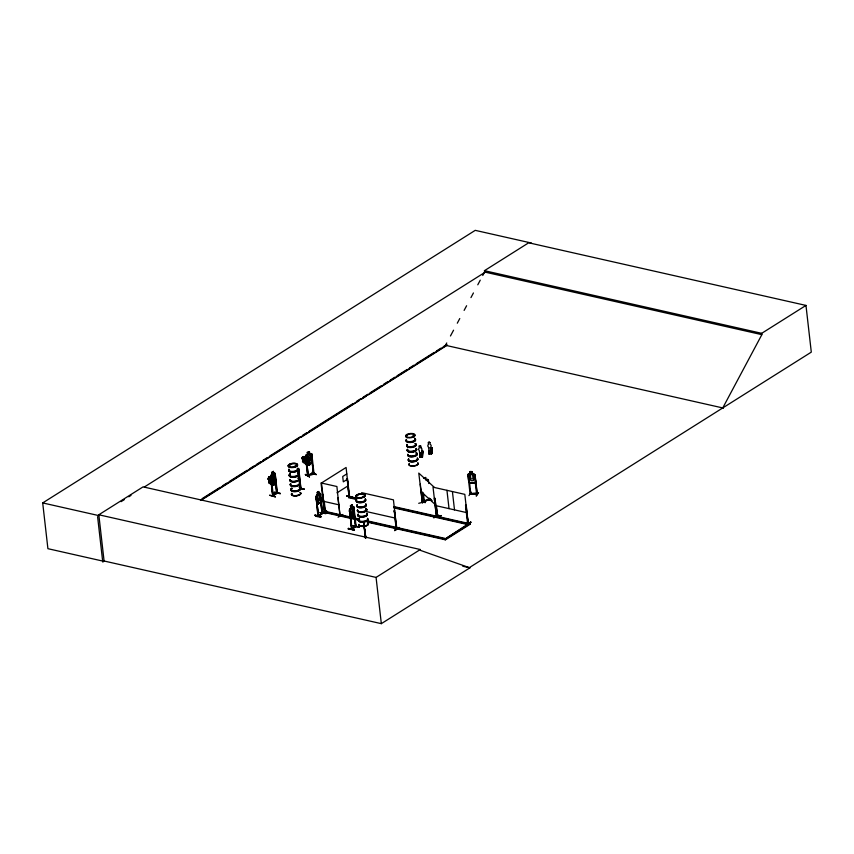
<?xml version="1.0" encoding="UTF-8"?>
<svg xmlns="http://www.w3.org/2000/svg" width="854" height="854" viewBox="0 0 854 854"><rect width="100%" height="100%" fill="white"/><g stroke="black" fill="none" stroke-linecap="round" stroke-linejoin="round"><path stroke-width="1.28" d="M289.762 464.608L289.655 465.11M290.179 464.811L289.431 465.035M295.527 466.124C295.676 465.366 295.943 467.277 295.196 466.006M295.217 466.103L295.943 466.423M296.317 466.028L295.783 466.562M357.623 495.576L356.993 495.566L357.431 495.106M357.185 495.448L357.698 495.533M363.078 496.985C361.925 497.092 363.121 495.8 363.975 496.761M363.174 496.932L363.665 496.836M406.856 435.124L407.604 435.049M407.433 435.177L407.486 435.294M412.482 436.383L413.731 436.266M413.261 436.095L413.784 436.565M269.298 480.033L269.266 481.464L271.625 483.193L273.088 482.798L273.931 480.685L273.376 478.816L271.017 477.098L270.142 477.92L268.871 476.991M419.133 446.13L419.314 448.03A1.687 1.527 5.1 0 0 419.239 450.453L420.253 456.314L421.929 456.132M420.787 455.726L421.086 456.036M428.324 442.639L428.505 444.539A1.687 1.527 5.1 0 0 428.43 446.962L429.445 452.823L431.473 452.716M430.235 452.556L430.224 451.883M326.644 510.468L322.086 513.649M418.716 503.305L425.708 501.522M420.638 453.848C420.403 460.263 418.866 457.029 420.083 452.855M420.264 452.663L419.848 457.296M420.638 452.823L420.04 457.392L420.478 452.823M421.929 456.175L421.609 450.218A1.687 1.527 5.1 0 0 420.979 447.891L420.99 447.848M420.712 456.922L420.563 455.588L421.332 455.524L421.481 456.869M420.841 456.025L420.937 455.438L421.129 456.004M421.332 455.524L420.563 455.641M422.356 457.093C420.627 458.15 421.502 450.624 423.082 451.499M421.705 457.242L422.271 451.563M422.089 457.221C423.765 440.653 422.036 461.865 422.282 456.207L419.762 456.41M422.527 457.178L422.869 451.318M429.359 450.304L428.921 453.933L429.316 450.666M429.231 453.538L429.018 452.342L429.231 453.538L431.345 453.367L431.281 452.737M429.904 453.485C428.804 451.574 431.419 451.627 430.672 453.378M430.128 452.577L430.224 451.958L430 452.503M431.398 448.072C429.925 456.933 432.305 454.531 432.049 447.677L429.541 447.88M430.96 453.752L431.58 447.87M428.879 453.912L431.75 453.698L431.782 448.04M431.398 453.72L432.049 447.677M431.718 453.698L432.06 447.827M354.442 512.955L354.196 515.453L350.77 517.652M299.423 474.92L299.274 477.482L298.847 468.857L298.163 468.387L297.139 469.113L298.046 469.401L298.526 473.607M316.674 502.419L317.432 504.426L320.965 502.184L320.474 493.559L318.937 493.729M275.693 482.094L272.063 484.314L275.693 482.094L275.276 473.479L274.582 473.009L273.558 473.735L273.408 471.387L271.882 472.369L272.074 474.578L271.07 475.283M314.955 515.133C328.993 516.83 315.137 518.015 314.987 515.079M320.762 516.937L314.987 515.389L321.019 516.787M321.851 511.45L327.861 513.062M354.41 530.024L348.229 528.872M348.218 528.936L348.411 528.402L354.218 530.206M275.415 496.847C271.156 495.747 264.687 493.793 275.426 496.868M422.335 501.789L422.677 502.718L422.41 501.789M437.184 515.805L437.034 515.581M437.622 516.403L436.383 505.675M312.148 462.484L307.109 464.16L312.148 462.484L311.934 453.944L309.671 453.848L309.415 451.595L307.291 452.321L307.589 454.595L306.095 455.065L302.508 461.043L302.69 462.099L307.216 465.003L309.308 465.441L312.425 460.498L311.198 458.705L306.618 455.769L304.697 457.488L305.935 456.901L309.095 458.929L309.778 460.84L308.54 462.804L306.522 462.985L303.373 460.968L303.469 459.559L302.508 461.043M430 451.99L430 452.001M309.458 476.852C302.668 472.614 304.835 474.643 309.426 476.596M305.593 474.568L309.511 476.927M475.731 480.77L475.144 483.022L469.583 482.862L468.6 480.599L468.013 474.557L468.6 473.746L467.992 474.589M433.779 517.908L438.625 515.005M422.111 499.985L425.111 502.632L422.175 500.028M422.089 499.697L425.111 502.632M428.324 442.692L429.071 442.009M468.953 495.64L471.13 492.16M356.107 526.619L353.876 506.902L353.193 506.433L349.329 509.774L351.72 529.416M349.788 508.674L351.688 529.405M318.35 515.111L318.126 516.147L315.937 496.43L317.421 494.679M273.184 495.128L272.81 496.046L270.643 476.329L271.038 475.23L274.636 473.116M271.102 475.24L270.206 477.93L268.861 476.895L267.964 479.158L269.362 480.044L268.732 481.624M308.283 474.931C298.686 477.482 324.573 470.01 308.187 475.005M313.365 473.18L314.048 472.935L313.226 473.052M308.241 475.486C304.793 475.891 315.745 474.877 314.048 472.935M268.925 476.906L267.964 479.158M272.255 485.072L268.775 482.67L272.234 485.157L273.771 485.371L275.885 480.055C273.942 477.269 269.448 472.305 271.999 480.065L272.97 481.389L274.39 480.503L274.465 474.023L273.6 473.628M322.342 513.51C321.029 513.606 323.025 511.439 322.652 513.275L320.421 493.623M325.267 511.61L324.99 511.792M325.534 512.176L325.064 512.464L325.459 511.471M349.275 496.516L349.692 497.135L348.795 497.701L349.628 496.558L356.107 498.031M349.713 496.953L348.987 497.188L347.364 478.592L349.66 496.953M351.933 528.541L351.357 529.416L355.83 526.523M275.159 473.532L277.411 493.228L272.586 495.993L273.12 495.683M443.247 346.713L445.5 345.294L446.738 342.966M450.464 335.985L453.57 330.178M457.296 323.196L459.772 318.542M464.117 310.397L466.604 305.743M470.949 297.608L473.436 292.954M477.781 284.809L480.258 280.155M482.745 275.5L484.602 272.02L484.453 270.686L528.722 242.782L805.973 305.422L811.3 352.136L469.241 567.696L469.881 567.846L420.446 550.371L420.339 549.517L143.088 486.865L98.818 514.77L104.124 561.388L47.909 548.684L42.7 502.921L475.24 230.345L531.455 243.048M722.751 407.945L761.853 334.661L761.704 333.327L805.973 305.422M350.855 508.066L350.193 509.294L350.674 513.5L351.624 514.823L353.022 513.927L353.556 511.642L353.076 507.436L352.254 507.169M317.485 494.722L316.813 495.95L317.293 500.156L318.254 501.479L319.663 500.593L320.218 498.309L318.681 491.477L317.101 492.416L318.521 503.743M306.319 462.131L305.561 456.132L306.18 455.161M295.174 466.209L295.495 465.889M412.397 436.533L413.688 436.64M413.614 436.415L413.176 436.213M304.75 457.616C303.255 454.221 299.786 459.569 303.512 459.58M301.825 458.491L303.063 456.538M312.297 460.487L309.244 465.323L307.216 464.907M467.907 474.557L470.116 494.22L477.279 494.402L475.037 474.728L474.109 473.906L468.622 473.853L470.298 473.863L469.956 471.536L472.326 471.611L472.561 473.895M468.771 475.795L468.045 475.891L468.771 475.795L470.864 494.22L469.988 493.548M470.042 471.621L470.276 473.906L469.177 474.621L469.657 478.827L471.045 480.663L473.255 480.727L474.237 478.955L473.756 474.749L472.486 473.97L472.326 471.611M474.536 475.966L475.187 475.988L474.536 475.966L476.607 494.423C479.521 491.37 461.982 494.968 476.5 493.793M470.725 493.569L470.084 493.398L470.298 494.071L477.301 494.263M470.789 494.22L470.864 493.441M476.617 494.402L476.564 493.58M476.233 495.95C480.14 489.94 478.464 493.078 476.297 495.886M419.186 445.991L420.744 446.055M424.289 500.412C425.132 501.853 422.751 500.092 424.257 500.551M423.723 501.234L430.64 499.505M309.351 451.691L309.65 453.976L310.803 454.36L311.283 458.566L310.418 460.733L308.443 461.406L307.173 459.964L306.618 455.769L307.664 454.648L307.333 452.342M419.688 457.402L419.816 455.833L420.083 456.452M339.967 515.923L336.903 486.513L321.008 482.926L324.552 512.24M318.489 515.229L318.2 515.432M317.955 516.062L322.492 513.19M318.563 515.891L316.29 497.508L317.912 516.104M299.007 477.012L300.309 488.808L300.821 488.488L298.686 470.212M300.96 488.595L298.783 468.846L298.142 468.472M272.65 495.96L271.316 484.207M272.938 495.993L271.732 483.94M277.016 492.758L277.091 493.431M422.655 502.675L421.129 489.417M437.536 515.752L437.024 515.741M289.752 464.779L290.147 464.8M412.706 436.341L413.4 436.426M363.174 496.387L363.42 496.74M350.802 508.023L350.482 505.749L352.029 504.81L352.286 507.062M350.535 505.792L351.997 504.917M350.941 508.813L352.339 507.916M351.421 513.019L352.809 512.122M350.023 515.805L350.738 517.748L354.303 515.517L353.876 506.902M316.503 497.551L315.873 497.765M319.94 495.181L320.357 494.914M346.948 478.848L347.567 478.635M346.607 496.217L352.819 497.348L346.863 496.057M322.129 513.083L318.051 515.485M322.652 513.265L318.254 516.094M325.844 513.713L319.652 512.464M353.385 508.493L354.004 508.279L353.385 508.493L355.734 526.854L353.802 508.226M349.937 510.863L349.318 511.087L349.937 510.863L352.072 529.138M353.044 525.861L359.278 527.025L353.289 525.701M355.371 526.352L351.282 528.754M355.712 526.16L356.15 526.576L351.613 529.437M355.574 526.395L351.816 528.615M359.256 526.993L353.097 525.776M396.779 529.266L396.171 529.149L394.313 510.745L396.993 529.181L396.171 529.138M394.847 510.863L394.153 510.841M434.996 498.32L434.302 498.298L436.543 516.499L437.152 516.617L436.319 516.606L436.992 516.734L434.996 498.32L436.917 516.755M396.096 528.466L396.587 528.615M394.591 530.302L399.192 527.409L394.633 530.345M399.523 527.804L394.633 530.686M436.245 515.923L437.077 515.955M465.537 505.365L466.241 505.376L468.227 523.801L467.586 523.694L465.537 505.365L466.241 505.376M467.512 523.171L468.152 523.128M465.974 524.826C480.898 516.2 455.716 531.103 470.928 522.349M466.049 525.114L470.671 522.264M322.438 493.943L324.616 512.432L322.545 494.103M337.896 497.583L340.17 515.965M342.828 514.46L338.077 517.257M104.316 561.057L102.758 562.039L97.591 516.659M121.054 501.672L124.374 499.579M128.805 496.793L131.014 495.395M144.315 487.015L485.253 272.159M202.12 498.661L220.151 487.303M222.403 485.883L226.908 483.044M229.171 481.624L247.19 470.266M249.443 468.846L253.958 466.006M256.211 464.587L260.716 461.747M262.968 460.327L267.473 457.488M269.725 456.057L300.149 436.896M302.401 435.476L306.906 432.626M309.169 431.206L353.108 403.515M356.492 401.391L360.996 398.551M363.249 397.131L367.754 394.292M370.006 392.872L381.279 385.773M383.531 384.343L388.036 381.503M390.289 380.083L394.794 377.244M397.046 375.824L407.187 369.44M409.44 368.021L413.955 365.181M416.208 363.761L434.238 352.392M436.49 350.973L440.995 348.133M200.519 500.23L446.151 345.443M201.448 500.06L298.516 438.892M300.779 437.461L359.47 400.483M361.722 399.053L366.238 396.213M368.49 394.794L447.496 345.005M297.203 469.124L298.217 468.494M300.309 488.808L300.971 488.563M300.32 488.371C310.504 489.918 297.662 488.605 300.736 487.815M317.229 492.47L318.638 491.584M346.799 473.927L342.7 476.511L343.308 481.848L347.407 479.265M316.396 495.331L319.908 493.11M317.571 495.48L318.98 494.583L319.46 498.789L318.051 499.675M317.378 504.308L320.965 502.184M337.01 492.811L348.176 485.766M359.619 519.104L325.94 511.493L325.043 512.058L358.723 519.67M322.78 494.082L325.107 512.624L325.94 511.493M98.818 514.77L376.07 577.411L420.339 549.517M446.514 538.148L467.746 524.772M367.786 521.719L445.372 539.248L469.956 523.758L470.02 524.324L445.436 539.813L367.85 522.285M104.081 561.003L381.332 623.655L469.946 567.814L462.74 566.234M271.198 477.45L270.569 477.664L271.198 477.45L273.291 495.8M274.892 475.134L276.728 493.431L277.24 493.1M280.304 493.441L274.636 492.288M277.369 492.48L276.728 493.431L275.436 481.624M272.992 495.042L272.511 495.32L276.675 492.95M276.877 492.993L273.066 495.203M280.315 493.804L274.39 492.331L280.272 493.42M430.021 499.686L429.797 498.885M349.318 497.177L346.094 467.469L321.51 482.958L324.819 512.411L324.05 501.373M322.406 513.222L320.656 497.53M351.709 529.138L350.033 513.435M298.473 470.522L300.512 488.851L300.95 487.858M422.057 457.232L420.072 457.37M429.242 453.901L429.722 453.869M305.561 456.132L307.686 475.817L308.369 475.561L306.832 463.743M313.386 473.703L313.92 472.849M313.429 473.159L313.407 473.842L314.112 473.628M355.712 526.843L353.588 508.536M277.112 493.153L275.404 477.439M430.555 498.843L430.501 499.558L430.427 498.896M311.069 453.495L306.095 455.065M307.75 475.785L305.497 457.402L306.084 457.2L308.273 475.635M311.251 455.438L311.977 455.321L311.251 455.438L313.503 473.821L311.39 455.524M306.212 457.285L305.497 457.402M312.137 472.401L316.343 474.6L312.479 472.241M305.636 456.217L306.639 455.876M413.421 436.575L412.834 436.81M436.405 515.827L436.629 516.499M396.352 528.37L396.768 529.299M396.331 529.032L394.313 510.745M423.531 478.037L425.804 477.418L425.997 479.767L427.213 480.215M424.032 478.357L425.399 477.994L425.484 478.742M426.061 479.67L427.502 479.243L428.43 479.852L425.965 479.734M420.296 484.143L422.356 502.771L418.78 473.095L434.013 487.058M441.155 515.688C419.282 520.396 455.919 512.154 434.078 517.396M423.851 501.351L423.595 500.593M396.736 529.277L393.427 499.846L361.648 492.662M465.697 505.258L468.28 523.651M365.277 537.988L363.623 521.879L365.683 537.817M364.477 527.601L364.743 529.96M364.775 529.629L365.811 538.201M364.786 530.868L364.936 532.693L364.861 529.683M363.196 496.996L363.58 496.42M429.156 452.908L429.274 453.88M429.103 453.132L431.612 452.94L431.526 452.14L431.558 453.517M419.912 456.623L422.42 456.431L422.324 455.63L422.154 456.858L420.029 457.029L419.965 456.388M477.215 494.423L474.963 474.749L472.508 473.938M346.639 496.131L352.851 497.391M303.939 489.096L300.245 488.328M469.935 471.579L472.305 471.643M469.657 482.756L475.102 482.916M429.071 442.062L429.936 442.564M312.18 472.315L316.065 474.643M468.077 523.139L467.48 523L467.864 523.566M468.152 523.812L464.811 494.359L433.031 487.175L436.426 516.638M350.482 505.749L351.88 517.076M350.738 517.748L350.065 515.763M322.022 513.478L320.154 495.224M318.649 515.848L316.738 501.426M354.453 530.099L348.421 528.391M484.453 270.686L761.704 333.327M484.602 272.02L761.853 334.661M445.5 345.294L723.402 408.084M435.113 505.483L466.892 512.667M393.673 506.518L469.956 523.758M349.692 497.135L356.171 498.597M395.028 507.383L433.885 516.158M436.479 516.745L453.325 520.556M455.908 521.132L470.02 524.324M348.731 497.124L356.502 498.885M394.068 507.372L467.907 524.057L467.971 524.623L394.132 507.949M348.795 497.701L356.566 499.462M300.277 487.986L303.896 489.182M315.937 496.43L316.685 502.483M323.1 501.234L338.985 504.821M366.27 511.535L395.509 518.143M367.391 520.855L445.105 538.415M327.296 512.357L349.318 517.332M351.912 517.919L357.089 519.093M368.747 521.719L394.655 527.58M399.832 528.743L408.906 530.793M411.5 531.38L443.877 538.703M325.107 512.624L358.787 520.235M42.7 502.921L98.915 515.624M270.643 476.329L272.202 474.632L271.818 472.326L273.344 471.376L273.622 473.746M271.401 482.382L272.063 484.314L270.697 476.329L268.839 482.681M275.885 480.055L273.771 485.371M306.244 462.163L307.152 464.181M312.383 460.477L311.102 458.747M429.156 498.053L432.145 500.69M430.565 499.526L423.669 501.266L422.623 492.117M429.69 498.96L424.417 500.69M420.873 491.392L435.145 504.49M429.946 442.511L430.181 444.4A1.687 1.527 5.1 0 1 430.8 446.781L431.121 452.684M420.744 446.001L420.979 447.891M365.533 536.397L365.651 537.657L365.363 534.39M468.867 524.068L468.803 523.491L444.283 539.557M452.406 491.552L454.499 509.859M446.941 490.324L449.033 508.621M445.372 539.248L445.436 539.813M436.127 505.44L437.397 516.51L435.882 505.504M428.398 479.82L428.772 483.503M423.403 493.249L424.353 501.234M376.07 577.411L381.332 623.655M363.623 521.879L365.533 537.967M351.965 504.799L353.278 516.179M347.162 478.891L349.19 497.231M324.264 501.426L325.502 512.208M320.688 501.714L322.118 513.745M318.574 491.573L318.83 493.825M311.817 453.976L314.026 473.671M364.882 530.9L364.989 532.159M365.395 534.903L365.448 535.853M298.366 474.194A4.729 1.932 -6.5 0 1 293.989 477.29A4.729 1.932 -6.5 0 1 289.677 474.995M298.388 473.885A4.793 1.964 -6.5 0 1 293.338 477.066A4.793 1.964 -6.5 0 1 290.211 474.194M298.249 478.08A4.729 1.943 -6.5 0 1 295.697 481.389A4.729 1.943 -6.5 0 1 289.837 479.799M298.217 477.856A4.729 1.943 -6.5 0 1 295.676 481.165A4.729 1.943 -6.5 0 1 289.805 479.574M297.811 468.835A4.793 1.964 -6.5 0 1 293.381 471.974A4.793 1.964 -6.5 0 1 289.004 469.647M298.569 473.81A4.718 1.932 -6.5 0 1 292.687 476.489A4.718 1.932 -6.5 0 1 290.211 473.65M297.651 472.967A4.718 1.932 -6.5 0 1 298.259 473.351M297.779 469.145A4.718 1.932 -6.5 0 1 293.424 472.23A4.718 1.932 -6.5 0 1 289.111 469.946M297.736 473.233A4.793 1.964 -6.5 0 1 297.16 475.945A4.793 1.964 -6.5 0 1 290.712 476.543A4.793 1.964 -6.5 0 1 290.179 473.938M297.779 468.568A4.793 1.964 -6.5 0 1 293.36 471.707A4.793 1.964 -6.5 0 1 288.983 469.39M297.694 468.291A4.729 1.932 -6.5 0 1 293.328 471.387A4.729 1.932 -6.5 0 1 289.004 469.102M300 488.584A4.729 1.932 -6.5 0 1 295.025 491.723A4.729 1.932 -6.5 0 1 291.94 488.894M300.032 488.274A4.793 1.964 -6.5 0 1 294.982 491.456A4.793 1.964 -6.5 0 1 291.854 488.595M299.882 492.427A4.729 1.943 -6.5 0 1 296.733 495.843A4.729 1.943 -6.5 0 1 291.79 493.623M300.437 492.523A4.708 1.932 -6.5 0 1 296.082 495.608A4.708 1.932 -6.5 0 1 291.79 493.324M298.259 478.507A4.697 1.921 -6.5 0 1 295.74 481.795A4.697 1.921 -6.5 0 1 289.922 480.215M300.469 492.651A4.729 1.943 -6.5 0 1 296.092 495.747A4.729 1.943 -6.5 0 1 291.769 493.452M298.27 478.251A4.729 1.943 -6.5 0 1 295.719 481.56A4.729 1.943 -6.5 0 1 289.858 479.959M299.455 483.225A4.793 1.964 -6.5 0 1 295.025 486.364A4.793 1.964 -6.5 0 1 290.648 484.047M299.284 487.356A4.718 1.932 -6.5 0 1 298.708 490.025A4.718 1.932 -6.5 0 1 292.378 490.612A4.718 1.932 -6.5 0 1 291.844 488.05M299.412 483.535A4.718 1.932 -6.5 0 1 295.057 486.631A4.718 1.932 -6.5 0 1 290.755 484.346M299.38 487.623A4.793 1.964 -6.5 0 1 298.793 490.335A4.793 1.964 -6.5 0 1 292.356 490.933A4.793 1.964 -6.5 0 1 291.822 488.328M299.423 482.969A4.793 1.964 -6.5 0 1 294.993 486.107A4.793 1.964 -6.5 0 1 290.616 483.78M299.327 482.691A4.729 1.932 -6.5 0 1 294.961 485.787A4.729 1.932 -6.5 0 1 290.648 483.492M415.172 444.048A4.718 1.932 -6.5 0 1 412.631 447.347A4.718 1.932 -6.5 0 1 406.792 445.756M415.193 443.738A4.793 1.964 -6.5 0 1 412.002 447.186A4.793 1.964 -6.5 0 1 407.006 444.945M416.261 448.67A4.718 1.932 -6.5 0 1 411.906 451.766A4.718 1.932 -6.5 0 1 407.593 449.482M414.617 438.678A4.793 1.964 -6.5 0 1 412.044 442.03A4.793 1.964 -6.5 0 1 406.109 440.418M415.684 443.589A4.718 1.932 -6.5 0 1 411.318 446.685A4.718 1.932 -6.5 0 1 407.016 444.39M415.514 439.842A4.718 1.932 -6.5 0 1 410.23 442.511A4.718 1.932 -6.5 0 1 406.536 440.184M414.596 438.999A4.718 1.932 -6.5 0 1 415.204 439.383M415.161 443.472A4.793 1.964 -6.5 0 1 411.98 446.93A4.793 1.964 -6.5 0 1 406.974 444.678M414.585 438.422A4.793 1.964 -6.5 0 1 411.404 441.881A4.793 1.964 -6.5 0 1 406.408 439.629M414.5 438.155A4.718 1.932 -6.5 0 1 411.361 441.55A4.718 1.932 -6.5 0 1 406.44 439.34M417.414 458.833A4.718 1.932 -6.5 0 1 413.058 461.918A4.718 1.932 -6.5 0 1 408.756 459.633M417.457 458.513A4.793 1.964 -6.5 0 1 413.026 461.662A4.793 1.964 -6.5 0 1 408.65 459.335M417.894 463.049A4.718 1.932 -6.5 0 1 413.539 466.145A4.718 1.932 -6.5 0 1 409.237 463.861M417.852 462.783A4.697 1.921 -6.5 0 1 413.507 465.857A4.697 1.921 -6.5 0 1 409.215 463.583M416.293 449.129A4.697 1.921 -6.5 0 1 411.948 452.214A4.697 1.921 -6.5 0 1 407.668 449.93M416.293 448.862A4.729 1.943 -6.5 0 1 411.927 451.969A4.729 1.943 -6.5 0 1 407.604 449.674M416.261 453.079A4.793 1.964 -6.5 0 1 413.678 456.431A4.793 1.964 -6.5 0 1 407.742 454.819M417.318 457.979A4.718 1.932 -6.5 0 1 412.962 461.075A4.718 1.932 -6.5 0 1 408.65 458.79M416.229 453.399A4.718 1.932 -6.5 0 1 413.09 456.794A4.718 1.932 -6.5 0 1 408.18 454.584M417.425 458.256A4.793 1.964 -6.5 0 1 412.994 461.395A4.793 1.964 -6.5 0 1 408.618 459.078M416.229 452.823A4.793 1.964 -6.5 0 1 413.656 456.164A4.793 1.964 -6.5 0 1 407.721 454.552M416.133 452.545A4.718 1.932 -6.5 0 1 413.603 455.844A4.718 1.932 -6.5 0 1 407.753 454.253M365.907 504.714A4.718 1.932 -6.5 0 1 361.552 507.81A4.718 1.932 -6.5 0 1 357.25 505.525M365.95 504.404A4.793 1.964 -6.5 0 1 361.52 507.543A4.793 1.964 -6.5 0 1 357.143 505.226M365.79 508.578A4.718 1.932 -6.5 0 1 363.249 511.866A4.718 1.932 -6.5 0 1 357.41 510.286M365.736 508.279A4.697 1.921 -6.5 0 1 363.217 511.567A4.697 1.921 -6.5 0 1 357.399 509.987M365.373 499.355A4.793 1.964 -6.5 0 1 360.943 502.494A4.793 1.964 -6.5 0 1 356.566 500.177M365.811 503.871A4.718 1.932 -6.5 0 1 361.455 506.966A4.718 1.932 -6.5 0 1 357.153 504.671M365.341 499.665A4.718 1.932 -6.5 0 1 360.975 502.76A4.718 1.932 -6.5 0 1 356.673 500.476M365.918 504.148A4.793 1.964 -6.5 0 1 361.488 507.287A4.793 1.964 -6.5 0 1 357.111 504.96M365.341 499.099A4.793 1.964 -6.5 0 1 360.911 502.237A4.793 1.964 -6.5 0 1 356.534 499.91M365.245 498.821A4.718 1.932 -6.5 0 1 360.879 501.906A4.718 1.932 -6.5 0 1 356.577 499.622M367.551 519.115A4.718 1.932 -6.5 0 1 363.196 522.2A4.718 1.932 -6.5 0 1 358.883 519.915M367.583 518.805A4.793 1.964 -6.5 0 1 362.534 521.986A4.793 1.964 -6.5 0 1 359.406 519.115M367.423 522.968A4.718 1.932 -6.5 0 1 364.893 526.267A4.718 1.932 -6.5 0 1 359.054 524.676M367.38 522.68A4.697 1.921 -6.5 0 1 364.85 525.957A4.697 1.921 -6.5 0 1 359.032 524.377M365.822 509.037A4.697 1.921 -6.5 0 1 362.694 512.421A4.697 1.921 -6.5 0 1 357.805 510.222M367.423 522.787A4.729 1.943 -6.5 0 1 364.871 526.096A4.729 1.943 -6.5 0 1 359.011 524.505M365.822 508.749A4.729 1.943 -6.5 0 1 363.281 512.058A4.729 1.943 -6.5 0 1 357.41 510.468M367.017 513.745A4.793 1.964 -6.5 0 1 362.587 516.894A4.793 1.964 -6.5 0 1 358.21 514.567M367.455 518.261A4.718 1.932 -6.5 0 1 362.491 521.399A4.718 1.932 -6.5 0 1 359.406 518.57M366.974 514.065A4.718 1.932 -6.5 0 1 362.619 517.15A4.718 1.932 -6.5 0 1 358.317 514.866M367.562 518.538A4.793 1.964 -6.5 0 1 362.512 521.719A4.793 1.964 -6.5 0 1 359.385 518.858M366.985 513.489A4.793 1.964 -6.5 0 1 362.555 516.627A4.793 1.964 -6.5 0 1 358.178 514.311M366.878 513.211A4.718 1.932 -6.5 0 1 362.523 516.307A4.718 1.932 -6.5 0 1 358.21 514.023M270.707 478.059L271.369 480.172L269.469 481.186L271.476 480.823L272.394 483.407L271.956 480.546L273.963 479.489L271.86 479.895L271.038 477.418L270.707 478.059M305.412 457.819L306.234 459.986L303.597 460.722L306.362 460.648L307.504 463.306L307.013 460.434L309.799 459.676L306.917 459.783L305.892 457.232L305.412 457.819M268.935 477.525L268.818 479.19L268.935 477.525M270.558 478.229L269.715 480.332L272.084 482.062L272.928 479.948L270.558 478.229M303.085 457.039L302.284 458.299L302.85 458.662L303.65 457.402L303.085 457.039M305.273 457.957L304.035 459.911L307.194 461.939L308.422 459.975L305.273 457.957M351.784 505.451L350.973 506.774L351.784 505.451M318.425 492.117L317.603 493.441L318.425 492.117M273.152 472.027L272.319 473.351L273.152 472.027M273.707 474.493L272.287 475.39L272.768 479.585L274.187 478.699L273.707 474.493M309.084 452.214L307.814 452.652L307.899 453.399L309.169 452.972L309.084 452.214M309.735 454.723L307.75 455.395L308.23 459.601L310.216 458.929L309.735 454.723M428.377 481.133L427.747 481.304L428.377 481.133M471.878 472.081L470.458 472.038L470.543 472.785L471.963 472.828L471.878 472.081M472.572 474.717L470.362 474.653L470.842 478.859L473.052 478.923L472.572 474.717M289.976 467.031A4.729 1.943 -6.5 0 0 297.523 465.046A4.729 1.943 -6.5 0 0 291.075 463.583A4.729 1.943 -6.5 0 0 289.976 467.031M290.04 467.437A4.708 1.932 -6.5 0 0 297.544 465.451A4.708 1.932 -6.5 0 0 291.129 464A4.708 1.932 -6.5 0 0 290.04 467.437M289.997 467.202A4.729 1.943 -6.5 0 0 297.544 465.206A4.729 1.943 -6.5 0 0 291.097 463.754A4.729 1.943 -6.5 0 0 289.997 467.202M407.411 437.248A4.718 1.932 -6.5 0 0 414.927 435.262A4.718 1.932 -6.5 0 0 408.5 433.811A4.718 1.932 -6.5 0 0 407.411 437.248M411.863 451.467A4.697 1.921 -6.5 0 0 416.208 448.382A4.708 1.932 -6.5 0 1 411.863 451.456A4.697 1.921 -6.5 0 1 407.582 449.183A4.708 1.932 -6.5 0 0 411.863 451.456M407.475 437.686A4.697 1.921 -6.5 0 0 414.959 435.7A4.697 1.921 -6.5 0 0 408.564 434.259A4.697 1.921 -6.5 0 0 407.475 437.686M357.548 497.53A4.718 1.932 -6.5 0 0 365.064 495.544A4.718 1.932 -6.5 0 0 358.637 494.092A4.718 1.932 -6.5 0 0 357.548 497.53M357.612 497.967A4.697 1.921 -6.5 0 0 365.096 495.982A4.697 1.921 -6.5 0 0 358.701 494.541A4.697 1.921 -6.5 0 0 357.612 497.967M357.559 497.733A4.729 1.943 -6.5 0 0 365.106 495.736A4.729 1.943 -6.5 0 0 358.659 494.274A4.729 1.943 -6.5 0 0 357.559 497.733"/></g></svg>
